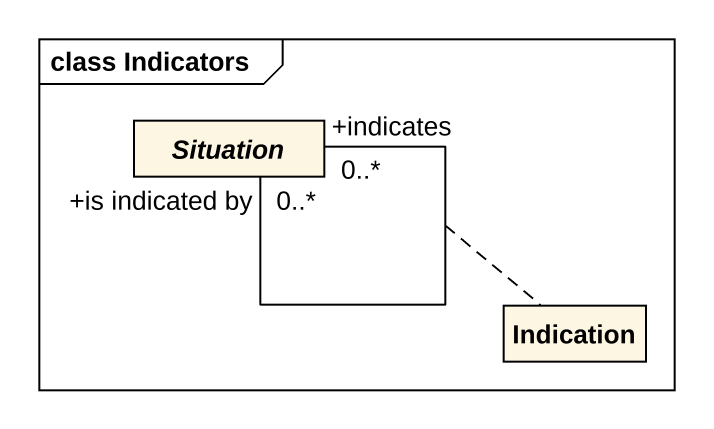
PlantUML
@startuml
mainframe class Indicators
hide circle
hide empty members
abstract class Situation
class Indication
Situation "+indicates\n0..*" -- "+is indicated by\n0..*" Situation
(Situation, Situation) .. Indication
@enduml
